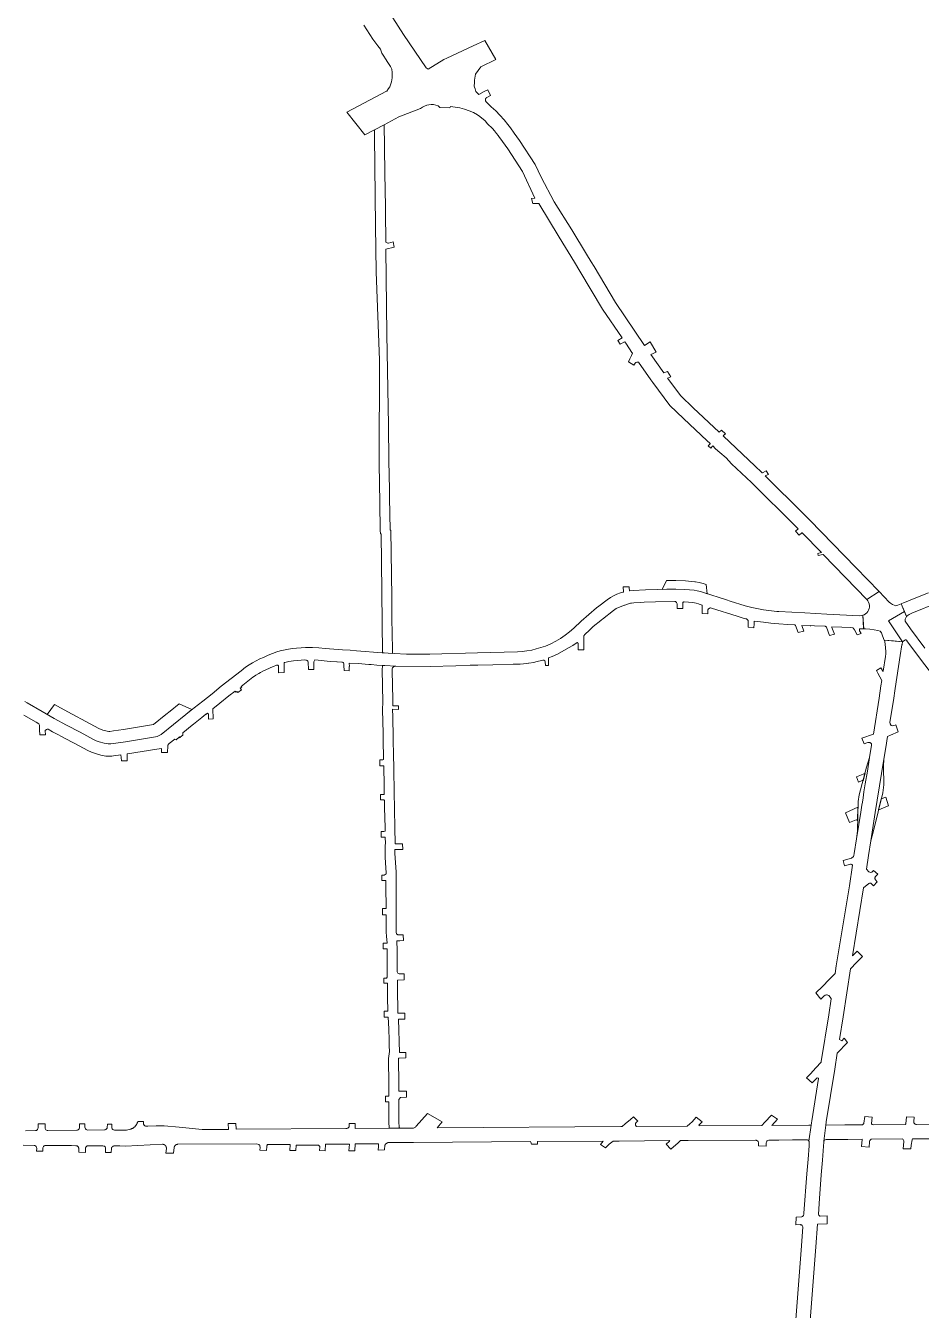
# Model space of a CAD drawing. Header units: inches. Extents: x 704148 to 723432, y 7075344 to 7101810.
# Drawn here: x 711709 to 713594, y 7091888 to 7094592 of the extents above; entities that cross this region are included whole.
import ezdxf

# ---------------------------------------------------------------- set-up
doc = ezdxf.new("R2010")
doc.units = ezdxf.units.IN
doc.header["$MEASUREMENT"] = 0
doc.layers.add('gisdb.gisadmin', color=7, linetype='Continuous', lineweight=9, true_color=0xccf5fc)

msp = doc.modelspace()

# ---------------------------------------------------------------- linework, layer by layer
at = {"layer": 'gisdb.gisadmin'}
for points in [[(712481.6054, 7094608.2367), (712504.44, 7094573.56), (712552.36, 7094503.53), (712556.1923, 7094500.8231), (712589.2054, 7094520.7594), (712595.8097, 7094523.8605), (712651.3261, 7094549.9291), (712675.4099, 7094560.9941), (712698.7328, 7094521.1298), (712667.1, 7094505.3), (712655.85, 7094489.81), (712653.74, 7094477.14), (712653.56, 7094472.81), (712653.21, 7094465.03), (712654.01, 7094462.75), (712655, 7094459.16), (712656.96, 7094453.79), (712659, 7094451.3), (712662.82, 7094447.47), (712674.3954, 7094453.1732), (712681.6371, 7094456.7413), (712687.3673, 7094444.7556), (712681.0852, 7094441.6544), (712679.3676, 7094440.8065), (712679.2475, 7094440.7262), (712678.8775, 7094440.4346), (712678.5316, 7094440.1148), (712678.2118, 7094439.7688), (712677.9201, 7094439.3988), (712677.6584, 7094439.0071), (712677.4282, 7094438.5961), (712677.231, 7094438.1682), (712677.0679, 7094437.7262), (712676.94, 7094437.2728), (712676.8481, 7094436.8107), (712676.7927, 7094436.3429), (712676.7742, 7094435.8721), (712676.7927, 7094435.4014), (712676.8481, 7094434.9335), (712676.94, 7094434.4715), (712677.0679, 7094434.018), (712677.231, 7094433.576), (712677.4282, 7094433.1482), (712677.6584, 7094432.7371), (712677.9201, 7094432.3454), (712678.5274, 7094431.6176), (712686.7329, 7094423.1639), (712688.9093, 7094421.405), (712698.4604, 7094412.773), (712707.5211, 7094403.6276), (712716.0637, 7094393.9965), (712723.7579, 7094384.2929), (712729.635, 7094376.9605), (712737.6153, 7094365.8439), (712748.8379, 7094350.0952), (712781.3903, 7094299.8708), (712793.987, 7094272.9284), (712821.7871, 7094221.0059), (712858.6042, 7094162.6827), (712889.5518, 7094111.4273), (712899.1837, 7094095.2857), (712906.0256, 7094085.1613), (712950.9816, 7094009.1654), (713012.0065, 7093918.8602), (713023.8095, 7093926.2936), (713036.2891, 7093904.8934), (713024.9606, 7093900.2401), (713052.0935, 7093861.3625), (713059.9544, 7093864.5254), (713066.8567, 7093853.1381), (713060.1253, 7093850.4214), (713087.9511, 7093812.7224), (713114.3981, 7093787.4783), (713168.6788, 7093736.5895), (713174.1157, 7093740.5739), (713181.8816, 7093732.925), (713179.3092, 7093730.947), (713177.2988, 7093728.4584), (713244.6912, 7093664.8053), (713258.1879, 7093652.0519), (713259.6506, 7093650.6045), (713260.2434, 7093650.8962), (713267.9476, 7093654.8998), (713272.9537, 7093647.4512), (713267.1291, 7093644.9698), (713265.9023, 7093644.4186), (713347.0825, 7093564.092), (713359.7132, 7093551.5941), (713359.9697, 7093551.334), (713456.8376, 7093451.8494), (713505.3266, 7093401.2671), (713479.7183, 7093384.051), (713434.8923, 7093430.8122), (713387.8642, 7093479.1104), (713386.9595, 7093478.9558), (713377.5015, 7093476.9875), (713376.2673, 7093481.3138), (713383.3478, 7093482.9573), (713383.988, 7093483.0912), (713343.7191, 7093524.4476), (713343.1621, 7093524.2644), (713336.9403, 7093519.5618), (713329.3257, 7093528.4424), (713335.2039, 7093532.729), (713335.3616, 7093532.9229), (713330.1659, 7093538.064), (713236.9301, 7093630.3194), (713195.1373, 7093669.7934), (713183.3281, 7093682.2538), (713170.1525, 7093693.392), (713161.3674, 7093701.6896), (713155.2976, 7093707.4226), (713155.1413, 7093707.2663), (713151.3737, 7093702.5698), (713145.8132, 7093707.4676), (713149.7042, 7093711.9823), (713150.0562, 7093712.3732), (713149.3962, 7093712.9966), (713149.3551, 7093713.0353), (713143.4963, 7093718.5279), (713093.5067, 7093765.3937), (713065.0629, 7093792.5438), (713029.0629, 7093841.2536), (713025.3529, 7093846.5598), (712999.22, 7093884.03), (712997.25, 7093883.91), (712995.42, 7093883.61), (712993.62, 7093882.85), (712991.96, 7093881.45), (712990.32, 7093879.56), (712989.099, 7093877.6254), (712978.2, 7093884.32), (712980.96, 7093891.1), (712984.6035, 7093898.2044), (712986.2634, 7093902.6631), (712985.1804, 7093904.2656), (712973.5155, 7093921.525), (712970.0205, 7093926.697), (712968.0049, 7093925.984), (712963.2, 7093923.09), (712960.4829, 7093921.4584), (712955.5122, 7093929.2102), (712964.5999, 7093934.7185), (712923.5931, 7093995.4006), (712875.92, 7094075.42), (712864.58, 7094094.09), (712832.3714, 7094147.1453), (712789.43, 7094217.88), (712786.1557, 7094217.9608), (712776.444, 7094217.6357), (712773.6768, 7094228.2565), (712780.8717, 7094229.2035), (712754.7395, 7094285.096), (712723.6919, 7094332.9988), (712712.8889, 7094348.1587), (712705.4044, 7094358.5845), (712703.4108, 7094361.0748), (712700.0301, 7094365.298), (712695.791, 7094370.6258), (712692.0699, 7094375.2929), (712681.15, 7094385.79), (712676.0864, 7094391.8287), (712665.4209, 7094400.9141), (712660.476, 7094404.503), (712651.5327, 7094409.1076), (712642.2779, 7094413.0487), (712632.7605, 7094416.3053), (712623.0313, 7094418.86), (712613.1418, 7094420.6994), (712603.1893, 7094421.866), (712601.7403, 7094419.1898), (712581.1439, 7094419.9326), (712577.3227, 7094423.5662), (712572.6367, 7094425.0103), (712567.8038, 7094425.8392), (712562.9044, 7094426.0391), (712558.02, 7094425.6067), (712553.2319, 7094424.5492), (712548.6197, 7094422.8842), (712544.2602, 7094420.6393), (712540.226, 7094417.852), (712494.89, 7094400.05), (712463.81, 7094383.48), (712423.221, 7094362.3587), (712385.2772, 7094410.2143), (712468.8701, 7094454.0184), (712469.07, 7094454.18), (712472.98, 7094459.76), (712475.56, 7094463.59), (712477.2, 7094467.45), (712479.09, 7094473.98), (712480.09, 7094478.12), (712480.64, 7094482.59), (712480.86, 7094487), (712480.89, 7094493.75), (712479.88, 7094500.25), (712479.33, 7094502.27), (712477.9, 7094504.41), (712476.85, 7094506.26), (712471.36, 7094514.4), (712466.41, 7094522.3), (712462.68, 7094528.06), (712459.11, 7094534.44), (712457.3, 7094538.38), (712455.69, 7094542.57), (712453.02, 7094546.26), (712450.5, 7094549.95), (712439.86, 7094563.39), (712420.72, 7094593.44)], [(711707.3868, 7093169.6954), (711712.4572, 7093166.7498), (711744.1316, 7093148.335), (711769.3417, 7093133.7772), (711794.8991, 7093119.8382), (711823.5061, 7093104.9233), (711851.9343, 7093089.6705), (711857.7739, 7093087.121), (711863.721, 7093084.8334), (711874.1217, 7093081.9965), (711878.493, 7093080.9767), (711882.9363, 7093080.3405), (711888.6153, 7093080.6077), (711894.2526, 7093081.3458), (711919.2077, 7093084.8959), (711982.5669, 7093095.2097), (711985.7049, 7093095.9231), (711988.7193, 7093097.0499), (711991.5558, 7093098.5698), (711994.1634, 7093100.4556), (712019.9163, 7093121.4635), (712046.04, 7093142.0083), (712063.6846, 7093156.4769), (712081.6564, 7093170.5368), (712101.3502, 7093185.9183), (712120.6666, 7093201.7713), (712162.7035, 7093234.3215), (712172.0647, 7093241.5945), (712179.3265, 7093246.5194), (712186.8154, 7093251.0914), (712194.2198, 7093255.2842), (712201.8187, 7093259.1134), (712209.5941, 7093262.57), (712215.1935, 7093265.0503), (712219.8681, 7093267.121), (712228.8517, 7093270.974), (712238.0782, 7093274.2027), (712244.879, 7093276.2153), (712251.7767, 7093277.8654), (712258.7521, 7093279.1484), (712269.8254, 7093281.2039), (712297.8872, 7093283.1761), (712305.3668, 7093283.3538), (712312.8479, 7093283.2666), (712326.3445, 7093282.5287), (712339.7987, 7093281.2308), (712376.238, 7093278.6024), (712392.1171, 7093277.3925), (712405.3746, 7093276.4049), (712459.1501, 7093272.3092), (712484.7909, 7093270.4934), (712510.467, 7093269.2744), (712529.9151, 7093269.3078), (712533.626, 7093269.4138), (712560.1255, 7093269.2522), (712660.4553, 7093272.0599), (712744.3129, 7093274.3958), (712754.3376, 7093274.9648), (712764.3128, 7093276.1112), (712774.2052, 7093277.831), (712783.982, 7093280.1186), (712793.6105, 7093282.9663), (712803.0588, 7093286.3647), (712814.4296, 7093291.2047), (712824.9538, 7093296.4788), (712835.0974, 7093302.4524), (712844.8138, 7093309.0982), (712854.0587, 7093316.3857), (712862.7896, 7093324.2817), (712878.3935, 7093338.92), (712894.4457, 7093353.0653), (712910.9307, 7093366.7037), (712915.5441, 7093370.3872), (712933.4219, 7093383.7976), (712939.8878, 7093388.2379), (712946.6909, 7093392.142), (712953.7869, 7093395.4843), (712961.1294, 7093398.2432), (712966.6836, 7093399.9275), (712967.5993, 7093400.2052), (712966.8516, 7093410.9314), (712979.5514, 7093411.2023), (712979.6191, 7093408.8021), (712980.3738, 7093402.6787), (712980.8699, 7093402.7563), (712987.6061, 7093403.333), (713013.6041, 7093404.4718), (713039.6168, 7093405.2011), (713058.6565, 7093406.0145), (713077.7133, 7093406.0818), (713096.7583, 7093405.4032), (713116.0956, 7093403.8332), (713122.7521, 7093402.6931), (713129.3105, 7093401.0818), (713135.7375, 7093399.0076), (713184.0856, 7093383.4243), (713191.8432, 7093380.9515), (713223.6598, 7093370.9086), (713237.687, 7093367.4399), (713262.1623, 7093362.704), (713290.2412, 7093359.154), (713294.5861, 7093358.8559), (713349.3505, 7093355.893), (713395.7875, 7093353.6444), (713464.2865, 7093350.2355), (713467.6871, 7093350.3561), (713471.018, 7093351.0514), (713473.0274, 7093323.7683), (713473.0828, 7093322.4314), (713464.64, 7093322.52), (713464.17, 7093321.9), (713464.13, 7093320.52), (713464.28, 7093319.45), (713464.59, 7093318.33), (713466.7221, 7093314.4537), (713467.5849, 7093312.885), (713459.544, 7093309.7923), (713453.63, 7093320.64), (713451.95, 7093323.4), (713450.82, 7093324.4), (713450.21, 7093324.75), (713449.7, 7093324.88), (713444.4201, 7093325.16), (713427.07, 7093326.08), (713406.14, 7093327.1), (713405.91, 7093327.02), (713405.81, 7093326.82), (713405.76, 7093326.27), (713405.84, 7093325.2), (713411.4895, 7093311.2987), (713401.2228, 7093308.8281), (713394.66, 7093325.87), (713394.01, 7093326.78), (713393.25, 7093327.47), (713392.79, 7093327.72), (713392.29, 7093327.86), (713369.33, 7093329.03), (713361.59, 7093329.45), (713361.59, 7093329.12), (713360.3, 7093329.14), (713342.55, 7093329.36), (713346.8024, 7093317.7638), (713335.0652, 7093314.8761), (713329.58, 7093329.59), (713328.29, 7093330.88), (713313.41, 7093331.86), (713294.57, 7093332.86), (713277.27, 7093334.69), (713262.19, 7093336.37), (713242.3, 7093338.59), (713242.21, 7093332.82), (713242.0861, 7093324.9347), (713229.879, 7093326.2135), (713229.976, 7093337.842), (713229.8972, 7093338.8631), (713229.6458, 7093339.8559), (713229.2293, 7093340.7915), (713228.6598, 7093341.6426), (713227.9538, 7093342.3845), (713227.1319, 7093342.9955), (713226.2181, 7093343.4578), (713225.239, 7093343.758), (713219.036, 7093345.093), (713206.969, 7093348.902), (713152.509, 7093366.209), (713151.5004, 7093366.4407), (713150.467, 7093366.4957), (713149.4395, 7093366.3723), (713148.4485, 7093366.0741), (713147.5234, 7093365.6101), (713146.6919, 7093364.994), (713145.9786, 7093364.2442), (713145.4048, 7093363.383), (713144.9874, 7093362.436), (713144.7391, 7093361.4314), (713144.667, 7093360.399), (713144.7854, 7093354.2428), (713132.7934, 7093354.7597), (713132.75, 7093372.62), (713127.07, 7093374.41), (713125.04, 7093374.92), (713120.33, 7093376.58), (713113.25, 7093377.98), (713094.99, 7093379.46), (713094.33, 7093379.28), (713093.77, 7093378.94), (713093.79, 7093378.8), (713093.07, 7093378.36), (713092.71, 7093377.76), (713092.43, 7093376.86), (713092.6272, 7093365.6887), (713080.3987, 7093365.2811), (713080.19, 7093374.18), (713080.11, 7093375.46), (713079.73, 7093376.64), (713078.88, 7093378.01), (713079.1, 7093378.28), (713077.74, 7093379.46), (713076.64, 7093380.05), (713075.64, 7093380.38), (713035.07, 7093379.13), (713011.3, 7093378.36), (713003.92, 7093377.95), (712989.3, 7093377.02), (712984.33, 7093376.59), (712982.32, 7093376.41), (712976.0741, 7093374.8091), (712969.9786, 7093372.707), (712969.3132, 7093372.4153), (712964.0736, 7093370.1178), (712952.012, 7093365.095), (712946.248, 7093361.122), (712923.084, 7093343.131), (712921.222, 7093341.5316), (712919.8578, 7093340.3988), (712903.89, 7093327.14), (712895.77, 7093319.52), (712886.09, 7093310.66), (712884.25, 7093308.06), (712884.09, 7093307.34), (712883.77, 7093299.34), (712884.03, 7093286.7), (712884.2315, 7093278.6326), (712872.0356, 7093278.3731), (712871.97, 7093281.02), (712871.79, 7093291.55), (712871.34, 7093292.57), (712870.48, 7093293.69), (712870.17, 7093293.85), (712867.81, 7093292.6), (712860.68, 7093287.68), (712851.915, 7093282.463), (712828.717, 7093269.38), (712817.49, 7093264.66), (712809.29, 7093261.62), (712809.834, 7093245.4445), (712803.0829, 7093245.1069), (712802.79, 7093253.12), (712801.61, 7093254.96), (712799.91, 7093256.46), (712797.63, 7093256.76), (712783.17, 7093252.98), (712778.41, 7093251.86), (712768.4347, 7093250.4488), (712768.0252, 7093250.3776), (712767.5256, 7093250.3202), (712763.99, 7093249.82), (712756.79, 7093248.94), (712750.06, 7093248.48), (712746.86, 7093248.4), (712735.1, 7093248.06), (712692.52, 7093246.98), (712661.18, 7093246.07), (712644.64, 7093245.77), (712614.54, 7093244.62), (712560.41, 7093243.25), (712488.5863, 7093243.6879), (712488.24, 7093243.69), (712464.99, 7093245.19), (712448.6166, 7093246.3105), (712436.35, 7093247.15), (712431.37, 7093247.49), (712408.68, 7093249.46), (712390.36, 7093250.43), (712390.47, 7093243.38), (712389.91, 7093243.37), (712389.87, 7093234.5), (712379.4557, 7093234.7702), (712379.49, 7093235.76), (712378.95, 7093245.01), (712378.8, 7093249.84), (712378.2, 7093250.98), (712377.12, 7093251.92), (712375.8601, 7093252.5558), (712374.262, 7093252.6776), (712364.8273, 7093253.3577), (712363.91, 7093253.39), (712349.83, 7093253.88), (712324.7017, 7093256.5782), (712317.5409, 7093256.9744), (712315.7, 7093252.86), (712315.9145, 7093236.6759), (712304.1354, 7093236.6759), (712303.91, 7093252.05), (712303.54, 7093253.4), (712302.77, 7093254.67), (712301.43, 7093255.89), (712299.96, 7093256.65), (712298.66, 7093256.94), (712296.54, 7093256.99), (712273.1133, 7093255.3702), (712263.12, 7093253.515), (712254.4602, 7093251.8219), (712254.2932, 7093251.7748), (712253.132, 7093251.4475), (712253.24, 7093239.7), (712253.3228, 7093230.898), (712240.9515, 7093229.8018), (712241.15, 7093244.1), (712240.97, 7093244.75), (712240.57, 7093245.6), (712239.91, 7093246.01), (712238.72, 7093246.3), (712236.9944, 7093246.1927), (712230.6752, 7093243.4714), (712225.4846, 7093241.1721), (712223.5435, 7093240.3122), (712219.847, 7093238.6748), (712219.6953, 7093238.6076), (712217.24, 7093237.52), (712213.0334, 7093235.6551), (712208.3967, 7093233.3204), (712203.5794, 7093230.7118), (712200.001, 7093228.6819), (712193.6869, 7093224.8419), (712188.4882, 7093221.336), (712187.56, 7093220.71), (712162.57, 7093201.29), (712163.84, 7093199.79), (712160.9, 7093197.46), (712163.36, 7093194.26), (712155.55, 7093188.39), (712153.92, 7093190.77), (712151.73, 7093189.19), (712150.04, 7093191.49), (712136.97, 7093181.51), (712118.06, 7093165.88), (712103.2, 7093154.22), (712103.7522, 7093133.2256), (712093.9378, 7093132.709), (712093.86, 7093143.21), (712093.66, 7093143.11), (712091.708, 7093145.3903), (712089.7041, 7093143.8221), (712088.28, 7093142.42), (712088.1571, 7093142.6115), (712079.7255, 7093136.0131), (712076.4687, 7093133.3402), (712076.14, 7093133.03), (712069.15, 7093127.28), (712062.3583, 7093121.76), (712062.3507, 7093121.7537), (712062.3484, 7093121.7519), (712059.75, 7093119.64), (712040.18, 7093103.91), (712040.17, 7093098.41), (712034.48, 7093094.21), (712034.49, 7093093.56), (712034.18, 7093093.31), (712033, 7093094.91), (712025.94, 7093089.09), (712024.52, 7093089.59), (712023.1244, 7093090.5268), (712011.4683, 7093081.0197), (712010, 7093079.81), (712008.78, 7093078.49), (712008.32, 7093077.41), (712008.12, 7093076.11), (712007.78, 7093062.51), (711995.1502, 7093062.459), (711995.0995, 7093066.3192), (711995.04, 7093070.85), (711985.4952, 7093069.3444), (711923.3429, 7093059.2263), (711922.9575, 7093059.1713), (711922.44, 7093059.08), (711922.7242, 7093045.0117), (711910.9563, 7093044.7094), (711910.45, 7093051.41), (711909.58, 7093057.19), (711894.03, 7093055), (711890.7328, 7093054.7243), (711889.9617, 7093054.6298), (711889.3442, 7093054.6082), (711887.93, 7093054.49), (711882.81, 7093054.25), (711879.17, 7093054.57), (711877.5851, 7093054.8814), (711874.4263, 7093055.2895), (711867.2239, 7093056.928), (711855.916, 7093060.0138), (711847.9827, 7093063.0349), (711840.2107, 7093066.4497), (711812.7134, 7093081.2104), (711806.7893, 7093084.3159), (711782.8731, 7093096.7861), (711777.8541, 7093099.5227), (711765.78, 7093105.89), (711756.1, 7093111.14), (711755.38, 7093111.38), (711754.34, 7093111.38), (711753.1, 7093110.94), (711751.98, 7093110.26), (711750.82, 7093109.18), (711750.42, 7093108.7), (711750.3923, 7093108.3676), (711750.3968, 7093107.5466), (711750.5924, 7093099.7242), (711738.671, 7093099.3458), (711738.5, 7093109.91), (711738.34, 7093119.58), (711737.09, 7093122.35), (711730.9607, 7093125.9176), (711730.9524, 7093125.9224), (711705.4511, 7093140.7483)], [(713629.6429, 7093377.8192), (713574.6344, 7093355.2173), (713569.1165, 7093352.8885), (713568.6, 7093352.67), (713566.46, 7093351.53), (713564.91, 7093350.17), (713563.22, 7093348.27), (713552.0401, 7093375.358), (713558.4252, 7093377.9235), (713562.1845, 7093379.4496), (713579.617, 7093386.5264), (713609.3937, 7093398.6143)], [(713618.1332, 7093225.4119), (713592.9345, 7093258.6211), (713564.1656, 7093297.361), (713563.5536, 7093298.1852), (713563.3417, 7093298.4545), (713563.0251, 7093298.7539), (713562.6613, 7093298.9938), (713562.2614, 7093299.1669), (713561.8375, 7093299.2679), (713561.431, 7093299.2921), (713557.3689, 7093296.9509), (713554.73, 7093295.43), (713525.0185, 7093339.3535), (713558.7481, 7093359.105), (713563.22, 7093348.27), (713561.67, 7093345.53), (713560.72, 7093343.02), (713560.37, 7093340.71), (713560.29, 7093338.87), (713571.6301, 7093322.868), (713601.8887, 7093282.1221)], [(713324.4692, 7091796.0591), (713342.0257, 7092024.027), (713345.0671, 7092063.7408), (713345.0764, 7092063.8836), (713345.04, 7092063.88), (713344.58, 7092065.27), (713343.86, 7092066.47), (713342.4, 7092067.88), (713341.48, 7092068.22), (713340.4, 7092068.46), (713339.15, 7092068.57), (713330.3218, 7092068.2722), (713330.6925, 7092084.4766), (713342.13, 7092084.84), (713343.09, 7092085.07), (713344, 7092085.47), (713344.87, 7092086.01), (713345.61, 7092086.72), (713346.15, 7092087.74), (713346.81, 7092090.48), (713347.3066, 7092092.9834), (713353.4762, 7092175.5471), (713355.9804, 7092206.5146), (713358.1154, 7092234.1482), (713358.6389, 7092240.9239), (713358.6333, 7092241.9158), (713358.4644, 7092242.8932), (713358.226, 7092243.5743), (713357.78, 7092244.05), (713362.3598, 7092277.644), (713362.9479, 7092281.9614), (713363.1675, 7092282.8708), (713363.8317, 7092287.0156), (713378.1279, 7092376.2321), (713378.06, 7092376.49), (713374.8, 7092377.52), (713364.44, 7092366.97), (713353.0367, 7092377.6936), (713361, 7092386.1), (713372.17, 7092398.45), (713383.22, 7092410.68), (713383.81, 7092411.6913), (713399.6208, 7092510.3589), (713404.6431, 7092543.5089), (713404.52, 7092544.81), (713399.8, 7092550.52), (713399.19, 7092551.04), (713397.49, 7092551.8), (713396.26, 7092551.93), (713395.07, 7092551.92), (713393.32, 7092551.78), (713391.81, 7092551.32), (713390.11, 7092550.36), (713388.24, 7092548.6), (713383.1508, 7092543.2718), (713372.17, 7092556.15), (713386.62, 7092569.61), (713400.47, 7092584.52), (713412.7248, 7092596.8533), (713415.2059, 7092613.2299), (713442.9652, 7092781.881), (713449.3642, 7092825.0402), (713448.81, 7092825.89), (713447.93, 7092826.57), (713446.89, 7092827.05), (713446.17, 7092827.13), (713445.13, 7092827.05), (713432.5974, 7092823.8066), (713429.756, 7092835.1644), (713447.41, 7092839.6), (713448.47, 7092840.3), (713450.89, 7092842.4), (713451.67, 7092843.48), (713452.27, 7092844.96), (713452.3607, 7092845.2509), (713453.0311, 7092849.7724), (713457.9635, 7092880.7129), (713462.8011, 7092911.0585), (713467.1574, 7092936.3642), (713469.1809, 7092951.0776), (713470.2873, 7092958.018), (713471.6473, 7092966.5491), (713473.7283, 7092979.3497), (713476.486, 7092996.3127), (713480.7993, 7093022.8451), (713485.4631, 7093051.5329), (713489.7299, 7093077.7791), (713489.76, 7093078.71), (713489.69, 7093079.41), (713489.43, 7093080.22), (713488.86, 7093081.37), (713487.71, 7093082.37), (713487.06, 7093082.69), (713486.06, 7093083), (713484.22, 7093083.35), (713482.79, 7093083.34), (713481.56, 7093083.15), (713479.74, 7093082.28), (713474.4026, 7093080.2841), (713468.9744, 7093092.1433), (713493.4593, 7093101.1805), (713505.4811, 7093176.6145), (713509.4581, 7093202.4632), (713511.1941, 7093214.0568), (713502.85, 7093229.52), (713500.0482, 7093234.7903), (713509.2373, 7093240.7632), (713514.02, 7093232.93), (713514.1847, 7093233.1842), (713518.9621, 7093264.2347), (713519.4949, 7093269.6323), (713519.44, 7093275.0559), (713518.4469, 7093290.4553), (713517.75, 7093295.5012), (713516.786, 7093298.8173), (713535.5686, 7093297.1406), (713554.73, 7093295.43), (713553.8989, 7093289.6553), (713553.6964, 7093288.7857), (713550.1704, 7093266.1193), (713539.4651, 7093197.3028), (713535.5151, 7093171.9108), (713528.2033, 7093126.0309), (713529.05, 7093122.85), (713530.87, 7093118.96), (713533.78, 7093118.42), (713539.34, 7093120.03), (713540.4257, 7093120.449), (713545.6033, 7093105.6629), (713529.2812, 7093098.5472), (713523.4215, 7093096.0266), (713519.7435, 7093072.9479), (713515.6771, 7093047.9351), (713501.6609, 7092961.7171), (713497.5531, 7092935.9494), (713488.0764, 7092876.5042), (713483.078, 7092845.1501), (713478.8796, 7092816.833), (713483.82, 7092811.16), (713488.4, 7092809.9), (713490.09, 7092810.51), (713491.19, 7092811.15), (713493.9683, 7092814.1823), (713502.5283, 7092806.2098), (713497.709, 7092801.128), (713497.2275, 7092800.2324), (713496.9042, 7092799.2683), (713496.7484, 7092798.2635), (713496.7644, 7092797.2468), (713496.9519, 7092796.2474), (713497.3055, 7092795.294), (713497.815, 7092794.414), (713501.7155, 7092789.7972), (713493.4613, 7092781.5573), (713489.07, 7092786.66), (713488.3, 7092787.11), (713487.63, 7092787.24), (713486.11, 7092787.21), (713485.07, 7092786.96), (713484.08, 7092786.27), (713473.0009, 7092777.1828), (713449.4655, 7092634.1936), (713459.1082, 7092644.3968), (713470.3458, 7092632.6545), (713459.5, 7092621.74), (713458.21, 7092620.43), (713445.0267, 7092607.117), (713429.6584, 7092505.677), (713422.0243, 7092458.036), (713427.07, 7092455.49), (713432.1724, 7092460.97), (713439.02, 7092452.19), (713417.4055, 7092429.2121), (713412.0157, 7092395.5771), (713394.309, 7092285.0778), (713394.234, 7092284.0397), (713393.5117, 7092277.9725), (713389.51, 7092244.36), (713389.225, 7092242.1569), (713389.2245, 7092242.1535), (713388.5664, 7092233.6353), (713386.2858, 7092204.1186), (713383.7848, 7092173.1893), (713380.0903, 7092123.7482), (713377.62, 7092090.6901), (713377.79, 7092089.89), (713378.49, 7092088.41), (713379.21, 7092087.67), (713380, 7092087.02), (713380.74, 7092086.64), (713381.8, 7092086.53), (713396.1995, 7092086.8924), (713395.9657, 7092070.1324), (713375.993, 7092069.4458), (713372.3369, 7092021.7057), (713354.7825, 7091793.7647)], [(711708.7, 7092266.29), (711730.01, 7092266.53), (711731.78, 7092267.01), (711732.91, 7092267.65), (711734.24, 7092269.03), (711734.96, 7092270.8), (711735.27, 7092272.53), (711735.2369, 7092280.8216), (711750.0164, 7092280.8216), (711749.95, 7092272.06), (711750.29, 7092270.6), (711750.94, 7092269.35), (711751.74, 7092268.34), (711752.95, 7092267.57), (711754.36, 7092266.97), (711755.83, 7092266.76), (711816.44, 7092267.38), (711818.21, 7092267.66), (711819.5, 7092268.22), (711820.59, 7092269.1), (711821.39, 7092270.04), (711822.07, 7092271.29), (711822.38, 7092273.41), (711822.3438, 7092280.7734), (711833.6267, 7092280.6418), (711833.77, 7092273.49), (711834.07, 7092271.67), (711834.75, 7092270.27), (711835.66, 7092269.17), (711836.6, 7092268.45), (711837.85, 7092267.92), (711839.73, 7092267.61), (711875.23, 7092267.98), (711876.77, 7092268.24), (711877.72, 7092268.68), (711878.59, 7092269.35), (711879.2, 7092269.89), (711879.8, 7092270.63), (711880.41, 7092271.81), (711880.75, 7092273.23), (711881.1258, 7092280.0879), (711890.8038, 7092279.975), (711890.37, 7092274.13), (711890.37, 7092272.85), (711890.65, 7092271.53), (711891.22, 7092270.37), (711891.93, 7092269.47), (711892.8, 7092268.68), (711894.23, 7092267.93), (711895.91, 7092267.59), (711918.9624, 7092267.5287), (711920.1956, 7092267.2494), (711921.4407, 7092267.5463), (711929.4955, 7092269.4672), (711930.1588, 7092269.6375), (711930.8159, 7092269.8303), (711931.4661, 7092270.0456), (711932.1085, 7092270.2829), (711932.7424, 7092270.5422), (711933.367, 7092270.8229), (711933.9817, 7092271.1249), (711934.5857, 7092271.4478), (711935.1782, 7092271.7912), (711935.7587, 7092272.1546), (711936.3263, 7092272.5377), (711936.8805, 7092272.9401), (711937.4207, 7092273.3611), (711937.9461, 7092273.8004), (711938.4561, 7092274.2574), (711938.9502, 7092274.7317), (711939.4278, 7092275.2225), (711939.8882, 7092275.7295), (711940.3311, 7092276.2519), (711940.7558, 7092276.7891), (711941.1619, 7092277.3406), (711941.5488, 7092277.9057), (711941.9162, 7092278.4836), (711942.2636, 7092279.0738), (711942.5905, 7092279.6756), (711942.8967, 7092280.2882), (711943.1817, 7092280.9109), (711943.4787, 7092281.4662), (711943.828, 7092282.2017), (711944.1084, 7092282.7415), (711944.3493, 7092283.2921), (711944.6835, 7092284.0474), (711944.9115, 7092284.5535), (711945.0033, 7092285.3511), (711957.1201, 7092285.2863), (711956.982, 7092281.044), (711957.1827, 7092280.1026), (711957.5287, 7092279.2043), (711958.0112, 7092278.3714), (711958.6185, 7092277.6245), (711959.3353, 7092276.9821), (711960.1441, 7092276.4601), (711961.0247, 7092276.0714), (711961.9554, 7092275.8257), (711962.2165, 7092275.8312), (711966.4569, 7092275.9199), (711983.8483, 7092276.2839), (712000.477, 7092276.632), (712032.0674, 7092273.4624), (712080.9353, 7092268.6831), (712130.7833, 7092269.0408), (712130.79, 7092269.0384), (712135.8471, 7092269.0745), (712135.5886, 7092281.3858), (712151.538, 7092281.5474), (712151.9628, 7092269.1893), (712382.8688, 7092270.8351), (712384.25, 7092270.86), (712385.46, 7092270.96), (712387.27, 7092271.62), (712387.95, 7092272.03), (712388.85, 7092272.8), (712389.56, 7092273.7), (712389.75, 7092274.27), (712389.92, 7092276.45), (712389.8959, 7092278.1142), (712389.8502, 7092281.2758), (712402.6326, 7092281.704), (712402.6645, 7092278.2081), (712402.73, 7092270.9766), (712473.9789, 7092271.4844), (712474.7601, 7092271.49), (712496.3459, 7092271.6448), (712525.7741, 7092271.8559), (712526.77, 7092272.15), (712528.59, 7092273.18), (712529.79, 7092274.02), (712530.69, 7092275.28), (712530.9, 7092275.78), (712554.7099, 7092302.6335), (712585.6244, 7092284.7583), (712575.2676, 7092272.2109), (712961.7491, 7092274.9831), (712964.4548, 7092274.967), (712971.24, 7092280.48), (712982.32, 7092289.47), (712988.8298, 7092295.4683), (712997.4559, 7092286.5842), (712995.2568, 7092284.6188), (712994.7433, 7092284.245), (712994.273, 7092283.8181), (712993.6208, 7092283.0329), (712993.1138, 7092282.147), (712992.7672, 7092281.1869), (712992.5915, 7092280.1813), (712992.5918, 7092279.1606), (712992.7682, 7092278.1552), (712993.1154, 7092277.1953), (712993.623, 7092276.3097), (712994.2757, 7092275.5249), (712994.6316, 7092275.219), (713101.7868, 7092275.9876), (713107.2614, 7092280.7363), (713112.05, 7092284.89), (713120.383, 7092294.6771), (713132.931, 7092284.6861), (713126.39, 7092277.87), (713126.9592, 7092276.1681), (713258.8467, 7092277.1142), (713265.09, 7092284.13), (713278.6861, 7092298.9731), (713291.6868, 7092290.1821), (713279.4456, 7092277.2619), (713357.2861, 7092277.8203), (713362.36, 7092277.644), (713357.78, 7092244.05), (713357.4745, 7092244.6775), (713357.04, 7092245.57), (713356.09, 7092246.35), (713354.86, 7092246.99), (713353.52, 7092247.21), (713322.89, 7092246.77), (713294.29, 7092246.35), (713273.1, 7092246.17), (713271.12, 7092245.3), (713270.24, 7092244.74), (713269.47, 7092244.1), (713268.39, 7092242.3), (713268.05, 7092241.05), (713267.6129, 7092233.6669), (713251.342, 7092234.4334), (713251.6839, 7092239.6824), (713251.6667, 7092240.6701), (713251.4877, 7092241.6416), (713251.1517, 7092242.5706), (713250.6679, 7092243.4318), (713250.0493, 7092244.202), (713249.3126, 7092244.8603), (713248.478, 7092245.3887), (713247.568, 7092245.773), (713246.6072, 7092246.0028), (713245.6217, 7092246.0719), (713103.7194, 7092245.6007), (713087.4418, 7092245.4839), (713082.3614, 7092240.9666), (713067.25, 7092227.53), (713057.1786, 7092237.8945), (713063.43, 7092243.23), (713065.35, 7092245.3255), (712958.2057, 7092244.557), (712945.4473, 7092244.4655), (712937.39, 7092237.99), (712929.5931, 7092230.0949), (712919.0637, 7092236.9255), (712924.606, 7092244.316), (712786.76, 7092243.3272), (712786.76, 7092237.82), (712773.71, 7092238.09), (712772.21, 7092242.11), (712771.5596, 7092243.2182), (712525.3134, 7092241.4519), (712493.5498, 7092241.224), (712474.9781, 7092241.0908), (712471.0951, 7092241.0631), (712471.0965, 7092241.0465), (712470.41, 7092241.05), (712467.49, 7092238.76), (712465.34, 7092235.55), (712464.4802, 7092226.0258), (712450.965, 7092225.5078), (712451.45, 7092233.03), (712451.8, 7092238.53), (712440, 7092238.49), (712427.15, 7092238.45), (712415, 7092238.41), (712402.96, 7092238.37), (712401.8221, 7092223.8516), (712389.5525, 7092223.9181), (712390.74, 7092237.86), (712376.96, 7092237.81), (712365.61, 7092237.78), (712352.74, 7092237.73), (712340.19, 7092237.69), (712339.271, 7092224.1905), (712327.6546, 7092224.2534), (712328.2, 7092231.64), (712328.13, 7092232.78), (712327.88, 7092233.75), (712326.53, 7092235.3), (712325.8, 7092235.69), (712324.45, 7092235.87), (712321.69, 7092235.91), (712315.77, 7092235.64), (712303.7, 7092235.58), (712291.33, 7092235.52), (712282.44, 7092235.47), (712278.49, 7092235.45), (712277.6235, 7092224.5244), (712265.2774, 7092224.5913), (712265.9, 7092237.44), (712241.55, 7092237.36), (712230.7436, 7092237.3241), (712229.5806, 7092237.3202), (712218.2212, 7092237.2842), (712217.5792, 7092236.3382), (712217.1075, 7092235.2966), (712216.82, 7092234.19), (712216.7312, 7092233.0538), (712216.0903, 7092224.8578), (712202.0629, 7092224.9337), (712202.53, 7092231.19), (712202.27, 7092234.4), (712201.73, 7092236.09), (712200.81, 7092236.66), (712199.89, 7092237.23), (712195.2236, 7092238.644), (712029.3639, 7092237.6466), (712029.0874, 7092237.6353), (712028.8114, 7092237.6144), (712028.5364, 7092237.584), (712028.2625, 7092237.5441), (712027.9902, 7092237.4948), (712027.7197, 7092237.4361), (712027.4514, 7092237.3681), (712027.1857, 7092237.2909), (712026.9227, 7092237.2045), (712026.6629, 7092237.1092), (712026.4066, 7092237.0049), (712026.154, 7092236.8918), (712025.9054, 7092236.7701), (712025.6612, 7092236.6399), (712025.4216, 7092236.5013), (712025.187, 7092236.3545), (712024.9576, 7092236.1998), (712024.7336, 7092236.0372), (712024.5154, 7092235.8669), (712024.3032, 7092235.6893), (712024.0973, 7092235.5044), (712023.8978, 7092235.3125), (712023.7052, 7092235.1138), (712023.5194, 7092234.9087), (712023.3409, 7092234.6972), (712023.1698, 7092234.4797), (712023.0063, 7092234.2564), (712022.8506, 7092234.0276), (712022.7029, 7092233.7935), (712022.5633, 7092233.5545), (712022.4321, 7092233.3109), (712022.3094, 7092233.0628), (712022.1953, 7092232.8106), (712022.09, 7092232.5547), (712021.9936, 7092232.2953), (712021.9062, 7092232.0327), (712021.8279, 7092231.7672), (712021.7588, 7092231.4993), (712021.699, 7092231.229), (712021.6486, 7092230.9569), (712021.6076, 7092230.6832), (712020.0816, 7092219.0716), (712003.96, 7092219.1919), (712005.2315, 7092228.8676), (712005.2531, 7092229.1453), (712005.265, 7092229.4235), (712005.2672, 7092229.702), (712005.2598, 7092229.9804), (712005.2426, 7092230.2583), (712005.2158, 7092230.5355), (712005.1794, 7092230.8116), (712005.1334, 7092231.0863), (712005.0778, 7092231.3592), (712005.0128, 7092231.63), (712004.9384, 7092231.8983), (712004.8547, 7092232.1639), (712004.7618, 7092232.4265), (712004.6598, 7092232.6856), (712004.5489, 7092232.9411), (712004.4291, 7092233.1925), (712004.3007, 7092233.4396), (712004.1637, 7092233.6821), (712004.0184, 7092233.9196), (712003.8649, 7092234.152), (712003.7034, 7092234.3789), (712003.5341, 7092234.6), (712003.3572, 7092234.8151), (712003.173, 7092235.0239), (712002.9816, 7092235.2262), (712002.7832, 7092235.4217), (712002.5782, 7092235.6102), (712002.3667, 7092235.7914), (712002.1491, 7092235.9651), (712001.9255, 7092236.1312), (712001.6963, 7092236.2894), (712001.4617, 7092236.4395), (712001.2221, 7092236.5813), (712000.9776, 7092236.7148), (712000.7287, 7092236.8396), (712000.4756, 7092236.9557), (712000.2185, 7092237.0629), (711999.9579, 7092237.1611), (711999.6941, 7092237.2502), (711999.4273, 7092237.33), (711999.1579, 7092237.4005), (711998.8862, 7092237.4616), (711998.6125, 7092237.5132), (711998.3372, 7092237.5552), (711998.0606, 7092237.5877), (711997.783, 7092237.6104), (711997.5049, 7092237.6235), (711997.2264, 7092237.627), (711919.19, 7092233.97), (711907.18, 7092234.06), (711894.98, 7092234.15), (711893.27, 7092233.7), (711892.24, 7092233.08), (711891.2, 7092232.22), (711890.47, 7092231.17), (711890.03, 7092230.08), (711889.76, 7092228.95), (711889.2459, 7092220.048), (711877.0265, 7092220.1392), (711877.44, 7092228.55), (711877.28, 7092229.93), (711876.81, 7092231.08), (711876.18, 7092232.01), (711875.6, 7092232.7), (711874.67, 7092233.44), (711873.46, 7092233.99), (711871.75, 7092234.31), (711855.77, 7092234.43), (711840.66, 7092234.54), (711838.6, 7092234.11), (711837.08, 7092233.26), (711835.93, 7092232.12), (711835.38, 7092231.14), (711835, 7092229.95), (711834.84, 7092228.57), (711834.95, 7092225.1), (711834.7066, 7092220.5695), (711820.7371, 7092220.9416), (711820.74, 7092229.19), (711820.48, 7092230.51), (711820.05, 7092231.52), (711819.54, 7092232.31), (711818.84, 7092233.09), (711818.11, 7092233.73), (711817.26, 7092234.19), (711816.2, 7092234.55), (711814.8, 7092234.72), (711805.8, 7092234.79), (711790.8, 7092234.9), (711775.81, 7092235), (711760.81, 7092235.11), (711751.13, 7092235.18), (711749.4, 7092234.91), (711748.15, 7092234.3), (711747.23, 7092233.47), (711746.58, 7092232.77), (711745.84, 7092231.48), (711745.5375, 7092230.0745), (711745.4883, 7092229.6911), (711745.1113, 7092222.9563), (711732.0998, 7092223.3029), (711732.37, 7092229.42), (711732.18, 7092230.86), (711731.82, 7092231.8), (711731.3, 7092232.71), (711730.46, 7092233.68), (711729.49, 7092234.45), (711728.33, 7092235.04), (711726.66, 7092235.35), (711703.52, 7092235.52)], [(713643.2219, 7092249.4705), (713575.8284, 7092248.9871), (713575.05, 7092247.88), (713574.88, 7092247.23), (713573.36, 7092235.54), (713572.5672, 7092227.9534), (713555.9684, 7092228.1966), (713557.68, 7092243.55), (713557.49, 7092244.81), (713557.08, 7092246.26), (713556.35, 7092247.6), (713555.02, 7092248.64), (713554.4481, 7092248.8337), (713488.9356, 7092248.3638), (713488.92, 7092248.36), (713487.96, 7092247.94), (713485.97, 7092245.61), (713485.64, 7092244.48), (713485.61, 7092242.95), (713484.4881, 7092231.6555), (713468.3827, 7092232.68), (713469.99, 7092248.06), (713469.757, 7092248.2262), (713439.7084, 7092248.0107), (713430.05, 7092247.8), (713395.52, 7092247.58), (713394.03, 7092247.58), (713392.02, 7092247.19), (713390.88, 7092246.26), (713389.91, 7092245.13), (713389.51, 7092244.36), (713393.5117, 7092277.9725), (713433.39, 7092278.27), (713437.905, 7092278.3985), (713470.2811, 7092278.6307), (713471.17, 7092279.05), (713473.41, 7092281.06), (713473.66, 7092282.41), (713475.4174, 7092296.0717), (713490.8087, 7092294.5514), (713489.63, 7092281.55), (713489.82, 7092280.89), (713490.35, 7092280.28), (713491.19, 7092279.64), (713492.9057, 7092278.793), (713560.4819, 7092279.2777), (713560.92, 7092279.54), (713561.29, 7092280.16), (713561.52, 7092280.84), (713562.975, 7092295.3961), (713579.4303, 7092294.9118), (713578.45, 7092285.54), (713578.45, 7092284.43), (713578.58, 7092283.69), (713578.9, 7092282.98), (713579.93, 7092281.53), (713580.68, 7092280.83), (713581.66, 7092280.13), (713582.9, 7092279.64), (713584.3484, 7092279.4489), (713649.9159, 7092279.9192)]]:
    msp.add_lwpolyline(points, dxfattribs=at)
for points in [[(712463.81, 7094383.48), (712463.8603, 7094377.8566), (712463.8914, 7094374.3809), (712464.14, 7094346.57), (712464.22, 7094336.59), (712465.0788, 7094281.2622), (712466.16, 7094211.6), (712466.1853, 7094209.9501), (712466.1957, 7094209.2726), (712466.2142, 7094208.0661), (712466.2748, 7094204.1116), (712466.3533, 7094198.9934), (712466.4944, 7094189.7925), (712467.1511, 7094146.9757), (712467.3092, 7094136.6642), (712468.4898, 7094135.7802), (712469.7781, 7094135.0621), (712471.1509, 7094134.5231), (712472.5836, 7094134.1727), (712482.7879, 7094137.0553), (712484.5634, 7094125.8104), (712467.34, 7094121.59), (712469.65, 7093942.69), (712472.81, 7093751.19), (712473.83, 7093676.27), (712474.77, 7093615.87), (712475.1, 7093599.33), (712476.06, 7093530.05), (712477.92, 7093529.99), (712479.98, 7093388.93), (712480.13, 7093344.01), (712481.1214, 7093279.9259), (712481.2635, 7093270.7432), (712463.7816, 7093271.9812), (712460.2379, 7093272.2322), (712457.8863, 7093463.6674), (712457.0394, 7093521.6601), (712456.1181, 7093523.4681), (712455.062, 7093529.759), (712454.2537, 7093588.0956), (712452.929, 7093669.7427), (712453.72, 7093887.99), (712446.9577, 7094073.6135), (712445.7834, 7094170.79), (712443.0245, 7094359.3933), (712443.0618, 7094372.6832)], [(713048.5727, 7093405.5837), (713057.8882, 7093423.9981), (713077.6497, 7093424.0817), (713098.2149, 7093423.3442), (713117.5522, 7093421.7742), (713119.1343, 7093421.5749), (713127.0467, 7093420.1733), (713134.8389, 7093418.2118), (713141.2627, 7093416.1386), (713143.7955, 7093396.4104), (713135.7375, 7093399.0076), (713129.3105, 7093401.0818), (713122.7521, 7093402.6931), (713116.0956, 7093403.8332), (713096.7583, 7093405.4032), (713077.7133, 7093406.0818), (713058.6565, 7093406.0145)], [(713558.7481, 7093359.105), (713525.0185, 7093339.3535), (713554.73, 7093295.43), (713516.42, 7093298.85), (713512.8938, 7093307.8646), (713510.4, 7093314.24), (713507.54, 7093317.42), (713502.82, 7093318.85), (713494.8, 7093320.72), (713486.26, 7093321.82), (713477.03, 7093322.39), (713473.0828, 7093322.4314), (713471.018, 7093351.0514), (713474.1829, 7093352.3013), (713477.09, 7093354.0696), (713479.6553, 7093356.3051), (713481.8046, 7093358.9432), (713483.4755, 7093361.9074), (713484.6197, 7093365.112), (713485.2042, 7093368.4642), (713485.2119, 7093371.8669), (713484.6427, 7093375.2217), (713483.513, 7093378.4314), (713481.8555, 7093381.4032), (713479.7183, 7093384.051), (713505.3266, 7093401.2671), (713526.9211, 7093378.7403), (713529.4756, 7093376.4936), (713533.9775, 7093373.7914), (713540.5094, 7093370.6985), (713544.7796, 7093372.4709), (713552.0401, 7093375.358)], [(712473.5369, 7092339.2756), (712473.4384, 7092372.7244), (712473.2345, 7092384.7497), (712473.0319, 7092396.7291), (712472.8311, 7092408.7147), (712472.6729, 7092418.1688), (712474.7648, 7092432.7532), (712474.434, 7092444.7371), (712474.105, 7092456.6542), (712473.443, 7092480.6373), (712472.3793, 7092505.5312), (712464.0165, 7092505.213), (712463.8396, 7092517.494), (712471.6146, 7092517.5899), (712470.9898, 7092546.7832), (712470.7809, 7092561.6848), (712470.5708, 7092576.7077), (712462.9289, 7092576.6424), (712462.7321, 7092587.5016), (712468.55, 7092587.57), (712470.3248, 7092589.4624), (712470.0009, 7092605.567), (712469.9258, 7092618.8918), (712469.7522, 7092648.9969), (712461.6198, 7092648.8806), (712461.4042, 7092660.7793), (712469.6879, 7092660.8344), (712468.6744, 7092675.6467), (712467.9102, 7092683.8659), (712467.8204, 7092685.9426), (712467.8508, 7092690.7565), (712467.9442, 7092705.5343), (712468.0378, 7092720.3604), (712460.3264, 7092720.2491), (712460.0809, 7092733.7971), (712467.877, 7092733.98), (712467.8705, 7092745.165), (712467.874, 7092748.4698), (712467.56, 7092766.19), (712467.35, 7092777.9), (712467.35, 7092789.29), (712467.35, 7092793.02), (712459.0098, 7092792.9059), (712458.8038, 7092804.2699), (712463.6, 7092804.3), (712465.48, 7092805.16), (712467.9262, 7092806.6442), (712467.9293, 7092809.794), (712467.3302, 7092818.8183), (712465.8042, 7092841.8069), (712465.5641, 7092845.4234), (712465.91, 7092867.1718), (712466.1833, 7092870.6588), (712465.9074, 7092884.2562), (712463.92, 7092884.25), (712457.3538, 7092883.9498), (712457.1289, 7092895.9563), (712462.98, 7092896.28), (712465.6603, 7092896.4273), (712465.5043, 7092904.1132), (712464.6616, 7092945.5126), (712464.3244, 7092962.074), (712464.02, 7092962.26), (712463.22, 7092962.5), (712455.8851, 7092962.352), (712455.6678, 7092973.9523), (712463.72, 7092974.11), (712463.48, 7092991.58), (712462.8186, 7093034.4783), (712459.89, 7093034.41), (712454.5377, 7093034.2823), (712454.3058, 7093046.6663), (712461.1743, 7093046.8836), (712461.1878, 7093046.8882), (712462.4403, 7093047.3171), (712462.5282, 7093047.3644), (712462.3189, 7093056.6564), (712461.895, 7093081.3262), (712461.4114, 7093104.8757), (712460.993, 7093125.2099), (712460.4565, 7093154.3244), (712460.858, 7093166.6672), (712460.3235, 7093203.7965), (712459.816, 7093235.8411), (712459.9123, 7093245.5375), (712464.99, 7093245.19), (712488.24, 7093243.69), (712485.18, 7093243.43), (712484.72, 7093243.25), (712483.18, 7093242.48), (712482.05, 7093241.52), (712481.08, 7093240.31), (712480.78, 7093238.28), (712480.8493, 7093233.9066), (712481.8036, 7093173.6472), (712481.8588, 7093166.6475), (712481.8, 7093160.63), (712493.8835, 7093160.4765), (712494.1053, 7093153.073), (712481.43, 7093153.27), (712481.76, 7093137.08), (712482.05, 7093122.57), (712482.35, 7093108.04), (712482.64, 7093094.14), (712482.93, 7093079.81), (712483.12, 7093065.72), (712484.11, 7093021.78), (712484.35, 7093010.13), (712484.66, 7092994.59), (712484.96, 7092980.19), (712486.5, 7092904.54), (712487.2, 7092870.05), (712490.87, 7092870.1), (712502.6276, 7092870.2461), (712503.0229, 7092858.3875), (712486.2652, 7092858.1218), (712486.2652, 7092850.6218), (712488.93, 7092810.48), (712488.9, 7092779.98), (712488.89, 7092763.76), (712488.86, 7092735.13), (712489.06, 7092723.81), (712488.82, 7092685.81), (712489, 7092684.39), (712489.86, 7092680.75), (712490.5, 7092679.71), (712491.48, 7092678.93), (712492.66, 7092678.61), (712496.98, 7092678.61), (712503.8923, 7092678.7425), (712504.1481, 7092666.2722), (712496.4, 7092666.13), (712490.66, 7092666.02), (712490.77, 7092645.78), (712490.86, 7092630.64), (712491.02, 7092602.23), (712491.1, 7092601.41), (712491.32, 7092600.47), (712491.9, 7092599.29), (712492.8, 7092598.09), (712494.02, 7092597.07), (712495.12, 7092596.51), (712496.7, 7092596.25), (712505.5805, 7092596.4413), (712505.8416, 7092583.7148), (712491.48, 7092583.35), (712491.76, 7092563.32), (712491.97, 7092548.35), (712492.18, 7092533.32), (712492.74, 7092513.43), (712507.2796, 7092513.6109), (712507.5314, 7092501.3358), (712493.89, 7092500.96), (712495.83, 7092430.68), (712508.9727, 7092431.0723), (712509.2141, 7092419.3028), (712494.34, 7092419.07), (712493.67, 7092418.52), (712494, 7092398.79), (712494.25, 7092384.01), (712494.5, 7092369.27), (712494.83, 7092349.42), (712510.6425, 7092349.6692), (712510.907, 7092336.7757), (712497.96, 7092336.14), (712494.34, 7092331.97), (712494.5, 7092317.34), (712494.72, 7092297.34), (712494.8534, 7092285.3849), (712494.99, 7092273.14), (712496.45, 7092271.53), (712473.9789, 7092271.4844), (712473.8583, 7092284.8268), (712473.7213, 7092297.1057), (712473.3905, 7092327.236), (712466.5809, 7092327.1675), (712466.4084, 7092339.1465)], [(711754.2906, 7093142.4686), (711769.8861, 7093163.4865), (711782.0691, 7093156.4513), (711807.1348, 7093142.7804), (711835.7985, 7093127.8339), (711863.3006, 7093113.078), (711871.8297, 7093109.5715), (711880.4983, 7093107.207), (711884.179, 7093106.4277), (711886.3126, 7093106.5281), (711894.1813, 7093107.5974), (711915.2877, 7093110.6), (711953.0119, 7093116.7409), (711978.3145, 7093121.0804), (712003.8437, 7093141.9005), (712013.2162, 7093149.2715), (712032.4068, 7093164.4526), (712058.8708, 7093152.5296), (712046.04, 7093142.0083), (712019.9163, 7093121.4635), (711994.1634, 7093100.4556), (711991.5558, 7093098.5698), (711988.7193, 7093097.0499), (711985.7049, 7093095.9231), (711982.5669, 7093095.2097), (711919.2077, 7093084.8959), (711894.2526, 7093081.3458), (711888.6153, 7093080.6077), (711882.9363, 7093080.3405), (711878.493, 7093080.9767), (711874.1217, 7093081.9965), (711863.721, 7093084.8334), (711857.7739, 7093087.121), (711851.9343, 7093089.6705), (711823.5061, 7093104.9233), (711794.8991, 7093119.8382), (711769.3417, 7093133.7772)], [(713462.8011, 7092911.0585), (713457.9635, 7092880.7129), (713459.8633, 7092897.1726), (713461.3071, 7092958.8869), (713463.6234, 7092973.2747), (713479.3395, 7093031.2049), (713485.463, 7093051.5326), (713480.7993, 7093022.8451), (713476.486, 7092996.3127), (713473.7283, 7092979.3497), (713471.6473, 7092966.5491), (713470.2873, 7092958.018), (713469.1809, 7092951.0776), (713467.1574, 7092936.3642)], [(713493.6677, 7092897.5763), (713488.0764, 7092876.5042), (713497.5531, 7092935.9494), (713501.6609, 7092961.7171), (713515.6771, 7093047.9347), (713515.0048, 7093032.9508), (713515.3903, 7092994.0488), (713513.1658, 7092977.2511)], [(713475.9245, 7093018.617), (713471.6374, 7093002.8146), (713470.67, 7093003.04), (713469.58, 7093003.14), (713461.8818, 7093000.0179), (713457.64, 7093011.34), (713471.67, 7093016.95)], [(713461.0355, 7092947.2756), (713460.3829, 7092919.3808), (713459.59, 7092920.03), (713458.01, 7092920.71), (713456.98, 7092920.69), (713443.277, 7092914.6946), (713434.908, 7092935.0802)], [(713508.51, 7092943.08), (713504.3558, 7092941.251), (713510.1535, 7092964.9419), (713519.5864, 7092968.5237), (713525.3662, 7092949.8339), (713516.3, 7092946.2)]]:
    msp.add_lwpolyline(points, close=True, dxfattribs=at)

doc.saveas('drawing.dxf')
